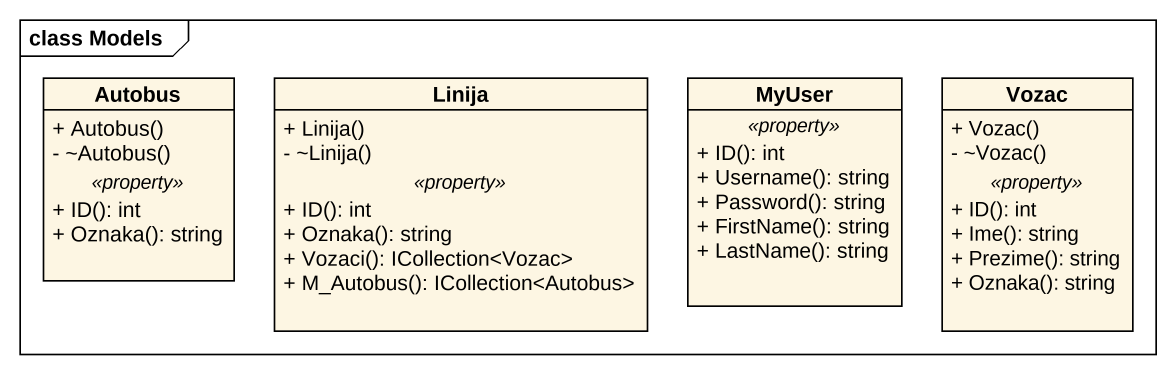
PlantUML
@startuml
mainframe class Models
hide circle
hide empty members
skinparam classAttributeIconSize 0
class Autobus {
  + Autobus()
  - ~Autobus()
  .. <<property>> ..
  + ID(): int
  + Oznaka(): string
}
class Linija {
  + Linija()
  - ~Linija()
  .. <<property>> ..
  + ID(): int
  + Oznaka(): string
  + Vozaci(): ICollection<Vozac>
  + M_Autobus(): ICollection<Autobus>
}
class MyUser {
  .. <<property>> ..
  + ID(): int
  + Username(): string
  + Password(): string
  + FirstName(): string
  + LastName(): string
}
class Vozac {
  + Vozac()
  - ~Vozac()
  .. <<property>> ..
  + ID(): int
  + Ime(): string
  + Prezime(): string
  + Oznaka(): string
}
@enduml
